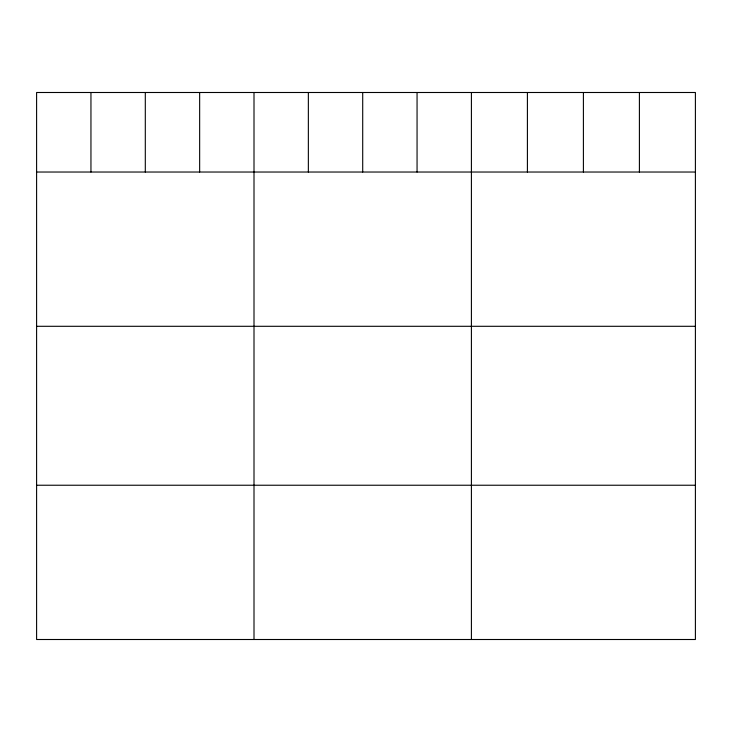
<?xml version="1.0" encoding="UTF-8"?>
<svg xmlns="http://www.w3.org/2000/svg" width="732" height="732" viewBox="0 0 732 732"><rect width="100%" height="100%" fill="white"/><g stroke="black" fill="none" stroke-linecap="round" stroke-linejoin="round"><path stroke-width="1.1" d="M695.4 172.029L695.4 639.503L36.6 639.503L36.6 92.497L695.4 92.497L695.4 172.029L36.6 172.029M36.6 326.298L695.4 326.298M36.6 485.234L695.4 485.234M639.402 92.497L639.402 172.029M583.404 92.497L583.404 172.029M527.406 92.497L527.406 172.029M471.408 92.497L471.408 639.503M417.057 92.497L417.057 172.029M362.706 92.497L362.706 172.029M308.355 92.497L308.355 172.029M254.004 92.497L254.004 639.503M199.653 92.497L199.653 172.029M145.302 92.497L145.302 172.029M90.951 92.497L90.951 172.029"/></g></svg>
